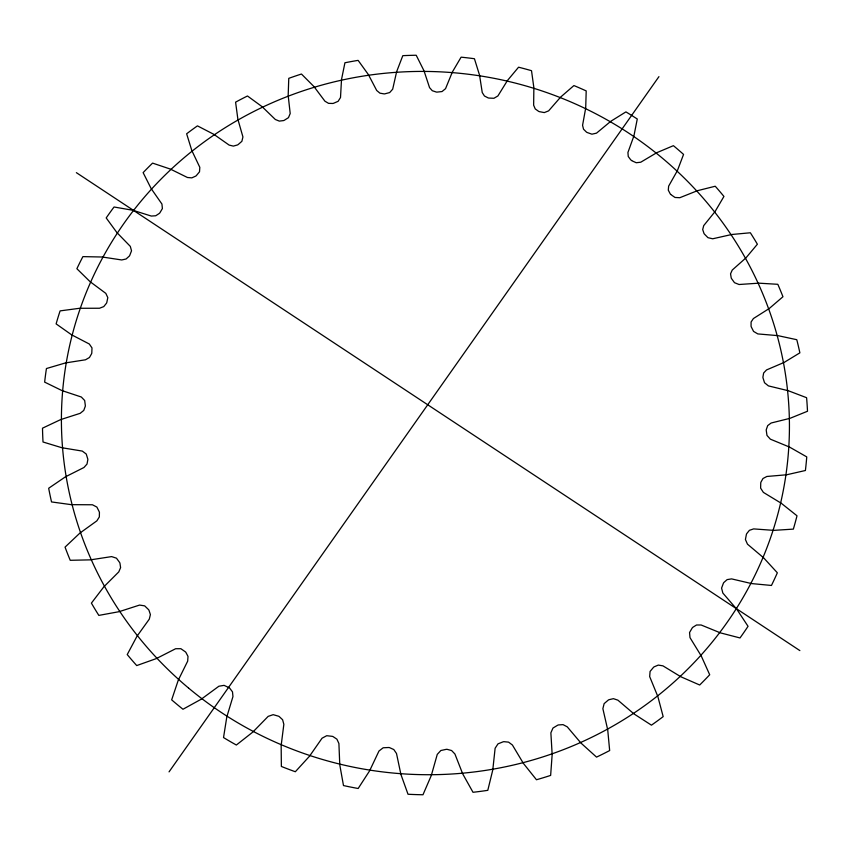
<?xml version="1.0" encoding="UTF-8"?>
<svg xmlns="http://www.w3.org/2000/svg" width="850" height="850" viewBox="0 0 850 850"><rect width="100%" height="100%" fill="white"/><g stroke="black" fill="none" stroke-linecap="round" stroke-linejoin="round"><path stroke-width="1.27" d="M169.044 771.874L658.941 76.638M76.362 172.656L799.861 650.59M631.709 160.576L631.316 160.289A22.939 21.059 16.2 0 1 630.742 159.853L628.246 156.496L627.927 152.479L633.93 135.873L637.277 119.011A382.936 369.569 7.2 0 0 625.919 111.892L610.768 121.306L596.509 133.153L591.929 134.183L587.18 132.515A22.833 20.931 13.5 0 1 586.543 132.175L583.546 129.232L582.569 125.322L585.703 108.046L586.202 90.918A382.936 369.569 7.2 0 0 573.909 85.563L560.628 97.091L548.601 110.882L544.287 112.582L539.357 111.647A22.759 20.846 10.9 0 1 538.677 111.392L535.245 108.927L533.641 105.209L533.864 87.688L531.516 70.688A382.936 369.569 7.2 0 0 518.564 67.203L507.429 80.548L497.898 95.954L493.935 98.281L488.931 98.069A22.716 20.804 8.3 0 1 488.219 97.931L484.447 95.997L482.248 92.554L479.559 75.193L474.428 58.724A382.936 369.569 7.2 0 0 461.104 57.162L452.359 72.016L445.538 88.676L442.021 91.556L437.059 92.098A22.727 20.804 5.7 0 1 436.326 92.055L432.289 90.706L429.547 87.614L424.012 70.816L416.213 55.25A382.936 369.569 7.2 0 0 402.804 55.664L396.642 71.676L392.679 89.197L389.683 92.565L384.869 93.829A22.759 20.857 3.1 0 1 384.158 93.904L379.929 93.16L376.709 90.504L368.433 74.662L358.126 60.371A382.936 369.569 7.2 0 0 344.93 62.762L341.509 79.549L340.51 97.527L338.109 101.32L333.561 103.286A22.844 20.942 0.5 0 1 332.86 103.466L328.546 103.349L324.923 101.192L314.064 86.689L301.453 74.024A382.936 369.569 7.2 0 0 288.766 78.349L288.182 95.54L290.201 113.539L288.458 117.661L284.272 120.296A22.961 21.08 -2.2 0 1 283.603 120.573L279.31 121.104L275.347 119.499L262.129 106.696L247.477 95.986A382.936 369.569 7.2 0 0 235.588 102.159L237.894 119.351L242.93 136.946L241.878 141.312L238.159 144.553A23.109 21.261 -4.9 0 1 237.543 144.936L233.367 146.104L229.149 145.095L213.849 134.343L197.444 125.864A382.936 369.569 7.2 0 0 186.639 133.79L191.824 150.556L199.814 167.322L199.506 171.817L196.339 175.61A23.279 21.484 -7.6 0 1 195.787 176.077L191.824 177.863L187.446 177.501L170.383 169.086L152.575 163.115A382.936 369.569 7.2 0 0 143.129 172.635L151.141 188.562L161.936 204.042L162.393 208.569L159.874 212.819A23.492 21.739 -10.4 0 1 159.396 213.371L155.741 215.762L151.311 216.059L132.844 210.269L114.038 206.996A382.936 369.569 7.2 0 0 106.197 217.929L116.907 232.581L130.305 246.373L131.527 250.814L129.731 255.436A23.715 22.015 -13.2 0 1 129.349 256.052L126.098 258.984L121.72 259.962L102.276 257.008L82.896 256.626A382.936 369.569 7.2 0 0 76.882 268.717L90.089 281.69L105.836 293.388L107.812 297.617L106.792 302.504A23.959 22.334 -16.1 0 1 106.516 303.174L103.764 306.595L99.546 308.242L79.581 308.284L60.095 310.888A382.936 369.569 7.2 0 0 56.121 323.882L71.549 334.783L89.303 344.006L91.991 347.916L91.8 352.941A24.204 22.663 -19.2 0 1 91.641 353.653L89.463 357.489L85.521 359.784L65.524 362.918L46.431 368.539A382.936 369.569 7.2 0 0 44.646 382.118L61.976 390.586L81.324 397.014L84.671 400.499L85.329 405.524A24.459 23.003 -22.3 0 1 85.297 406.268L83.757 410.433L80.198 413.323L60.701 419.581L42.5 428.177A382.936 369.569 7.2 0 0 43.021 442L61.827 447.716L82.291 451.084L86.243 454.027L87.752 458.936A24.703 23.354 -25.7 0 1 87.837 459.669L87.008 464.068L83.938 467.511L65.461 476.818L48.673 488.251A382.936 369.569 7.2 0 0 51.531 501.936L71.358 504.666L92.427 504.772L96.879 507.078L99.216 511.721A24.937 23.704 -29.3 0 1 99.429 512.444L99.333 516.949L96.847 520.869L79.921 533.067L65.046 547.124A382.936 369.569 7.2 0 0 70.231 560.299L90.536 559.852L111.637 556.601L116.471 558.184L119.595 562.434A25.139 24.034 -33.2 0 1 119.935 563.125L120.604 567.619L118.777 571.901L103.912 586.744L91.407 603.117A382.936 369.569 7.2 0 0 98.834 615.4L119.053 611.692L139.581 605.072L144.681 605.869L148.516 609.599A25.319 24.353 -37.6 0 1 148.962 610.226L150.397 614.582L149.292 619.14L136.967 636.278L127.234 654.564A382.936 369.569 7.2 0 0 136.722 665.571L156.283 658.612L175.642 648.731L180.859 648.699L185.3 651.78A25.468 24.639 -42.8 0 1 185.863 652.332L188.009 656.423L187.68 661.13L178.288 680.128L171.668 699.858A382.936 369.569 7.2 0 0 182.973 709.251L201.291 699.168L218.896 686.226L224.081 685.355L229.022 687.682A25.564 24.884 -49.3 0 1 229.659 688.139L232.496 691.857L232.953 696.564L226.801 716.933L223.529 737.566A382.936 369.569 7.2 0 0 236.353 745.025L252.854 732.052L268.164 716.38L273.169 714.669L278.46 716.178A25.628 25.075 -57.8 0 1 279.172 716.518L282.604 719.737L283.847 724.327L281.159 745.492L281.371 766.456A382.936 369.569 7.2 0 0 295.332 771.736L309.517 756.202L322.054 738.204L326.719 735.707L332.212 736.334A25.659 25.203 -69.4 0 1 332.977 736.557L336.908 739.181L338.906 743.516L339.777 764.872L343.485 785.559A382.936 369.569 7.2 0 0 358.169 788.492L369.601 770.833L378.983 751.007L383.18 747.777L388.705 747.511A25.67 25.234 -83.9 0 1 389.491 747.607L393.805 749.551L396.504 753.504L400.913 774.456L408.021 794.251A382.936 369.569 7.2 0 0 422.981 794.75L431.311 775.466L437.261 754.386L440.842 750.518L446.239 749.349A25.659 25.181 81.8 0 1 447.036 749.317L451.605 750.539L454.92 754.003L462.729 773.925L473.004 792.285A382.936 369.569 7.2 0 0 487.794 790.33L492.777 769.972L495.125 748.244L498.004 743.856L503.115 741.827A25.628 25.043 70.8 0 1 503.891 741.668L508.576 742.135L512.401 745.004L523.366 763.353L536.467 779.747A382.936 369.569 7.2 0 0 550.641 775.412L552.16 754.588L550.874 732.827L552.978 728.046L557.643 725.231A25.553 24.852 62.6 0 1 558.376 724.944L563.04 724.636L567.258 726.846L581.018 743.112L596.53 757.106A382.936 369.569 7.2 0 0 609.662 750.55L607.718 729.842L602.873 708.677L604.138 703.63L608.239 700.113A25.447 24.597 56.4 0 1 608.908 699.72L613.413 698.668L617.897 700.166L634.004 713.926L651.44 725.167A382.936 369.569 7.2 0 0 663.17 716.624L657.868 696.607L649.676 676.6L650.08 671.447L653.491 667.346A25.298 24.31 51.3 0 1 654.086 666.846L658.304 665.093L662.926 665.847L680.871 676.781L699.688 685.004A382.936 369.569 7.2 0 0 709.697 674.751L701.261 655.977L690.009 637.649L689.552 632.538L692.208 627.959A25.107 23.991 47 0 1 692.697 627.385L696.522 624.994L701.133 624.994L720.386 632.867L740.01 637.946A382.936 369.569 7.2 0 0 748.043 626.312L736.791 609.237L722.851 593.056L721.576 588.104L723.403 583.206A24.894 23.651 43.1 0 1 723.796 582.558L727.122 579.615L731.595 578.893L751.581 583.578L771.449 585.459A382.936 369.569 7.2 0 0 777.346 572.794L763.64 557.834L747.469 544.159L745.418 539.506L746.396 534.416A24.661 23.301 39.6 0 1 746.661 533.726L749.413 530.315L753.642 528.902L773.787 530.368L793.358 529.114A382.936 369.569 7.2 0 0 797.003 515.791L781.288 503.274L763.374 492.384L760.622 488.134L760.739 482.991A24.416 22.95 36.2 0 1 760.878 482.269L762.992 478.507L766.87 476.467L786.643 474.778L805.396 470.507A382.936 369.569 7.2 0 0 806.756 456.896L789.491 447.058L770.334 439.152L766.976 435.413L766.254 430.355A24.161 22.61 33.1 0 1 766.275 429.622L767.699 425.606L771.131 423.013L790.032 418.317L807.5 411.251A382.936 369.569 7.2 0 0 806.597 397.704L788.258 390.713L768.4 385.889L764.532 382.734L763.003 377.878A23.917 22.281 30.1 0 1 762.907 377.166L763.64 373.001L766.53 369.931L784.093 362.44L799.871 352.846A382.936 369.569 7.2 0 0 796.79 339.703L777.878 335.633L757.828 333.922L753.557 331.415L751.273 326.889A23.683 21.973 27.2 0 1 751.06 326.198L751.092 322.001L753.398 318.548L769.218 308.529L782.956 296.735A382.936 369.569 7.2 0 0 777.824 284.304L758.806 283.167L739.054 284.506L734.496 282.689L731.531 278.587A23.46 21.696 24.3 0 1 731.213 277.939L730.554 273.817L732.232 270.066L745.971 257.858L757.382 244.216A382.936 369.569 7.2 0 0 750.359 232.773L731.701 234.504L712.714 238.786L707.976 237.681L704.427 234.09A23.258 21.441 21.6 0 1 704.013 233.506L702.695 229.542L703.715 225.611L715.073 211.554L723.934 196.435A382.936 369.569 7.2 0 0 715.243 186.235L697.361 190.719L679.809 197.71L675.006 197.466L671.064 194.724M632.092 160.863L636.246 162.732L640.73 162.222L656.71 152.724L673.412 145.669A382.936 369.569 7.2 0 1 683.559 154.413L677.407 170.606L668.642 186.139L668.291 190.156L670.225 193.853A23.078 21.229 18.9 0 0 670.724 194.374M188.541 688.032A364.204 351.443 7.2 0 0 783.222 490.811A364.204 351.443 7.2 0 0 304.491 90.366A364.204 351.443 7.2 0 0 188.541 688.032"/></g></svg>
